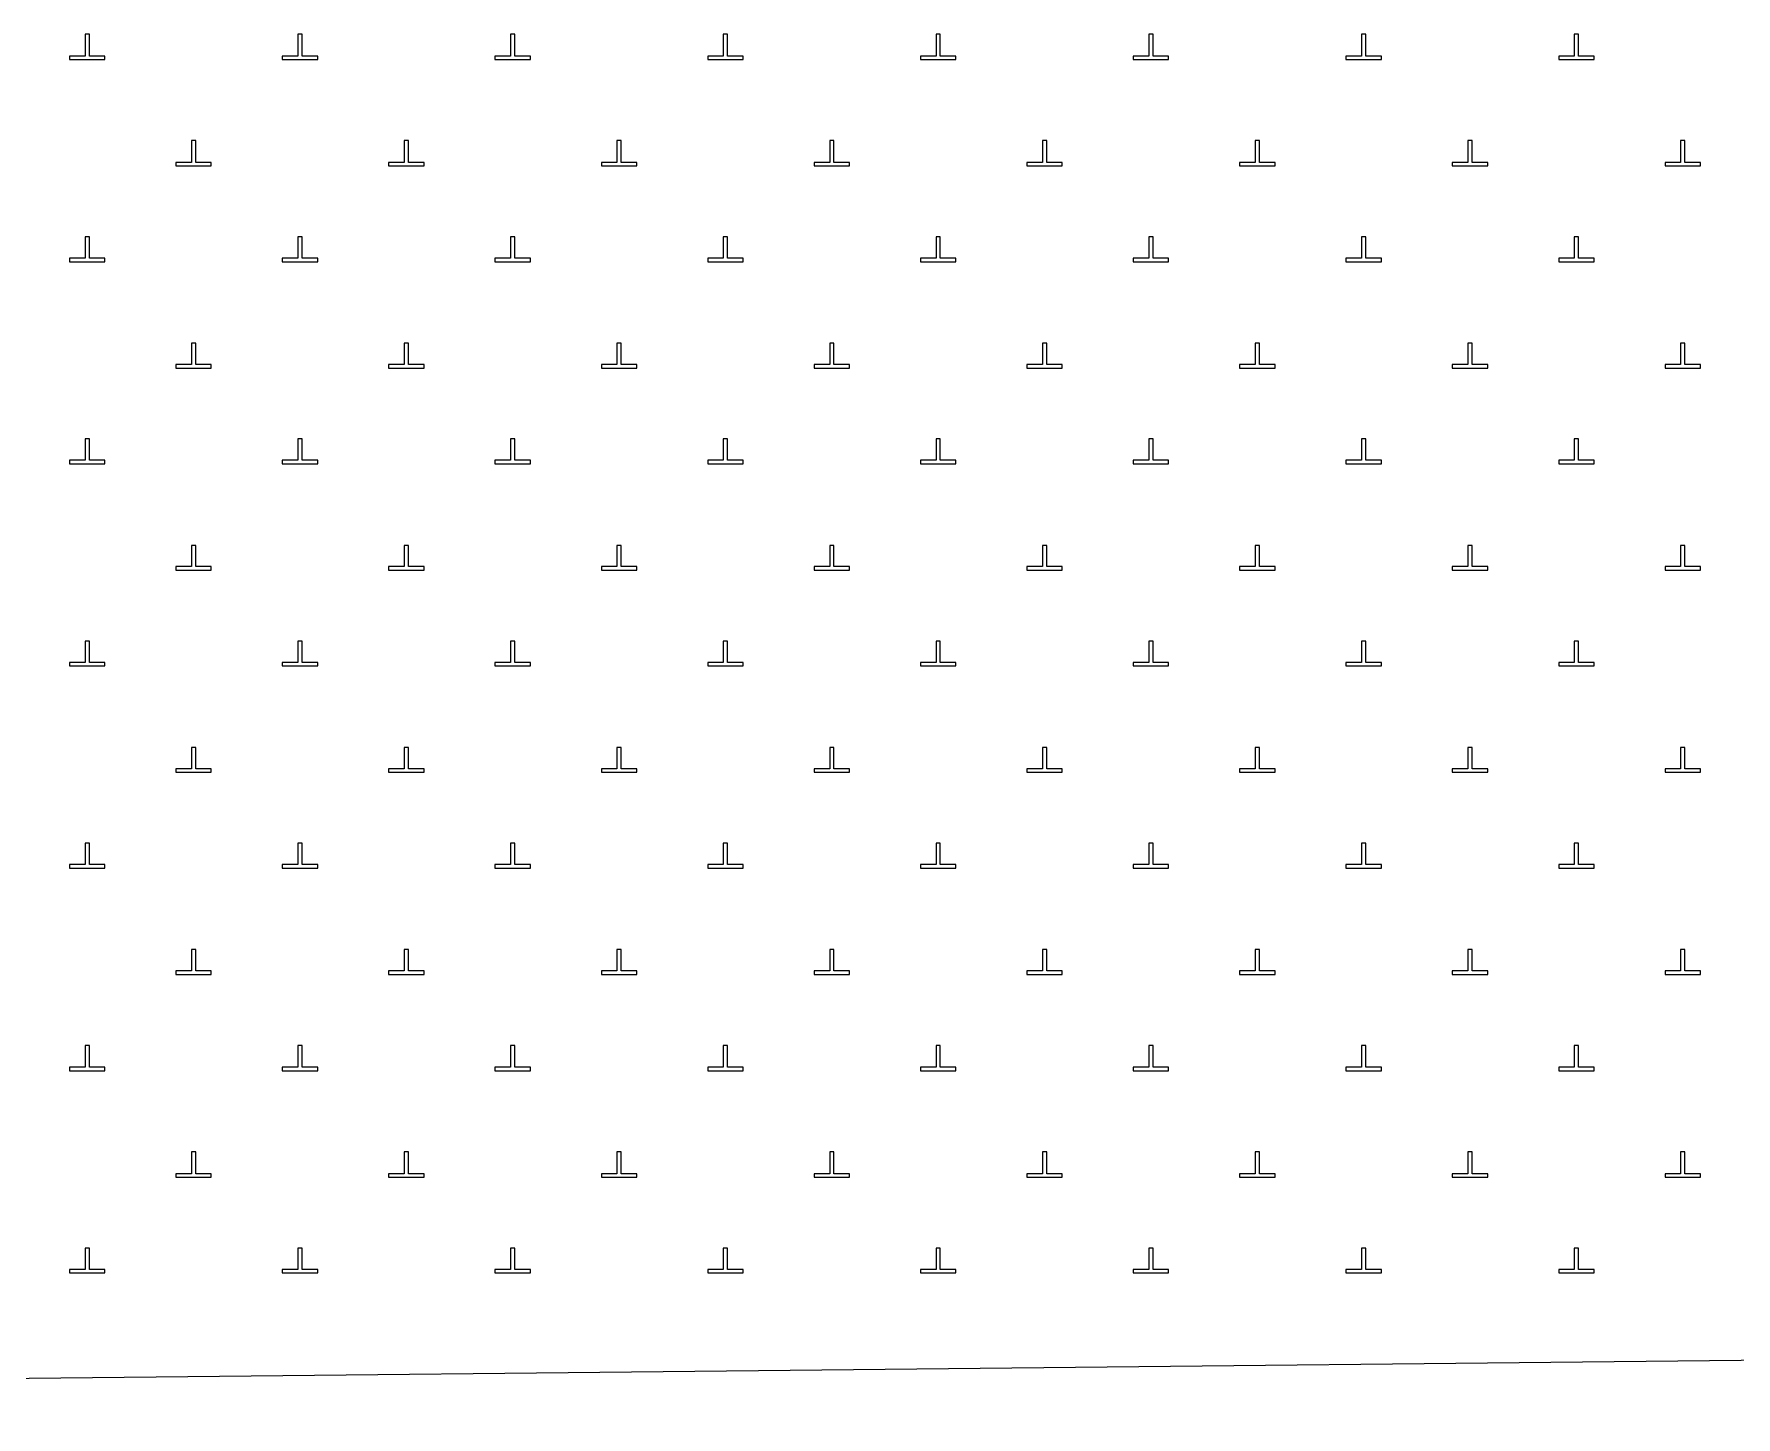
# Model space of a CAD drawing. Extents: x 550890 to 551618, y 1839259 to 1840146.
# Drawn here: x 551455.64 to 551479.64, y 1839868.35 to 1839887.85 of the extents above; entities that cross this region are included whole.
import ezdxf

# ---------------------------------------------------------------- set-up
doc = ezdxf.new("R2010")
doc.units = 0
doc.layers.add('Level 10', color=7, linetype='Continuous')
doc.layers.add('Level 19', color=7, linetype='Continuous')

msp = doc.modelspace()

# ---------------------------------------------------------------- linework, layer by layer
at = {"layer": 'Level 10'}
msp.add_line((551403.77, 1839868.35), (551536.48, 1839869.75), dxfattribs=at)
at = {"layer": 'Level 19'}
for p, q in [((551456.42, 1839887.85), (551456.36, 1839887.85)), ((551456.36, 1839887.85), (551456.36, 1839887.54)), ((551456.42, 1839887.54), (551456.42, 1839887.85)), ((551459.42, 1839887.85), (551459.36, 1839887.85)), ((551459.36, 1839887.85), (551459.36, 1839887.54)), ((551459.42, 1839887.54), (551459.42, 1839887.85)), ((551462.42, 1839887.85), (551462.36, 1839887.85)), ((551462.36, 1839887.85), (551462.36, 1839887.54)), ((551462.42, 1839887.54), (551462.42, 1839887.85)), ((551465.42, 1839887.85), (551465.36, 1839887.85)), ((551465.36, 1839887.85), (551465.36, 1839887.54)), ((551465.42, 1839887.54), (551465.42, 1839887.85)), ((551468.42, 1839887.85), (551468.36, 1839887.85)), ((551468.36, 1839887.85), (551468.36, 1839887.54)), ((551468.42, 1839887.54), (551468.42, 1839887.85)), ((551471.42, 1839887.85), (551471.36, 1839887.85)), ((551471.36, 1839887.85), (551471.36, 1839887.54)), ((551471.42, 1839887.54), (551471.42, 1839887.85)), ((551474.42, 1839887.85), (551474.36, 1839887.85)), ((551474.36, 1839887.85), (551474.36, 1839887.54)), ((551474.42, 1839887.54), (551474.42, 1839887.85)), ((551477.42, 1839887.85), (551477.36, 1839887.85)), ((551477.36, 1839887.85), (551477.36, 1839887.54)), ((551477.42, 1839887.54), (551477.42, 1839887.85)), ((551456.36, 1839887.54), (551456.14, 1839887.54)), ((551456.14, 1839887.54), (551456.14, 1839887.49)), ((551456.64, 1839887.54), (551456.42, 1839887.54)), ((551456.64, 1839887.49), (551456.64, 1839887.54)), ((551459.36, 1839887.54), (551459.14, 1839887.54)), ((551459.14, 1839887.54), (551459.14, 1839887.49)), ((551459.64, 1839887.54), (551459.42, 1839887.54)), ((551459.64, 1839887.49), (551459.64, 1839887.54)), ((551462.36, 1839887.54), (551462.14, 1839887.54)), ((551462.14, 1839887.54), (551462.14, 1839887.49)), ((551462.64, 1839887.54), (551462.42, 1839887.54)), ((551462.64, 1839887.49), (551462.64, 1839887.54)), ((551465.36, 1839887.54), (551465.14, 1839887.54)), ((551465.14, 1839887.54), (551465.14, 1839887.49)), ((551465.64, 1839887.54), (551465.42, 1839887.54)), ((551465.64, 1839887.49), (551465.64, 1839887.54)), ((551468.36, 1839887.54), (551468.14, 1839887.54)), ((551468.14, 1839887.54), (551468.14, 1839887.49)), ((551468.64, 1839887.54), (551468.42, 1839887.54)), ((551468.64, 1839887.49), (551468.64, 1839887.54)), ((551471.36, 1839887.54), (551471.14, 1839887.54)), ((551471.14, 1839887.54), (551471.14, 1839887.49)), ((551471.64, 1839887.54), (551471.42, 1839887.54)), ((551471.64, 1839887.49), (551471.64, 1839887.54)), ((551474.36, 1839887.54), (551474.14, 1839887.54)), ((551474.14, 1839887.54), (551474.14, 1839887.49)), ((551474.64, 1839887.54), (551474.42, 1839887.54)), ((551474.64, 1839887.49), (551474.64, 1839887.54)), ((551477.36, 1839887.54), (551477.14, 1839887.54)), ((551477.14, 1839887.54), (551477.14, 1839887.49)), ((551477.64, 1839887.54), (551477.42, 1839887.54)), ((551477.64, 1839887.49), (551477.64, 1839887.54)), ((551456.14, 1839887.49), (551456.64, 1839887.49)), ((551459.14, 1839887.49), (551459.64, 1839887.49)), ((551462.14, 1839887.49), (551462.64, 1839887.49)), ((551465.14, 1839887.49), (551465.64, 1839887.49)), ((551468.14, 1839887.49), (551468.64, 1839887.49)), ((551471.14, 1839887.49), (551471.64, 1839887.49)), ((551474.14, 1839887.49), (551474.64, 1839887.49)), ((551477.14, 1839887.49), (551477.64, 1839887.49)), ((551457.92, 1839886.35), (551457.86, 1839886.35)), ((551457.86, 1839886.35), (551457.86, 1839886.04)), ((551457.92, 1839886.04), (551457.92, 1839886.35)), ((551460.92, 1839886.35), (551460.86, 1839886.35)), ((551460.86, 1839886.35), (551460.86, 1839886.04)), ((551460.92, 1839886.04), (551460.92, 1839886.35)), ((551463.92, 1839886.35), (551463.86, 1839886.35)), ((551463.86, 1839886.35), (551463.86, 1839886.04)), ((551463.92, 1839886.04), (551463.92, 1839886.35)), ((551466.92, 1839886.35), (551466.86, 1839886.35)), ((551466.86, 1839886.35), (551466.86, 1839886.04)), ((551466.92, 1839886.04), (551466.92, 1839886.35)), ((551469.92, 1839886.35), (551469.86, 1839886.35)), ((551469.86, 1839886.35), (551469.86, 1839886.04)), ((551469.92, 1839886.04), (551469.92, 1839886.35)), ((551472.92, 1839886.35), (551472.86, 1839886.35)), ((551472.86, 1839886.35), (551472.86, 1839886.04)), ((551472.92, 1839886.04), (551472.92, 1839886.35)), ((551475.92, 1839886.35), (551475.86, 1839886.35)), ((551475.86, 1839886.35), (551475.86, 1839886.04)), ((551475.92, 1839886.04), (551475.92, 1839886.35)), ((551478.92, 1839886.35), (551478.86, 1839886.35)), ((551478.86, 1839886.35), (551478.86, 1839886.04)), ((551478.92, 1839886.04), (551478.92, 1839886.35)), ((551457.86, 1839886.04), (551457.64, 1839886.04)), ((551457.64, 1839886.04), (551457.64, 1839885.99)), ((551457.64, 1839885.99), (551458.14, 1839885.99)), ((551458.14, 1839886.04), (551457.92, 1839886.04)), ((551458.14, 1839885.99), (551458.14, 1839886.04)), ((551460.86, 1839886.04), (551460.64, 1839886.04)), ((551460.64, 1839886.04), (551460.64, 1839885.99)), ((551460.64, 1839885.99), (551461.14, 1839885.99)), ((551461.14, 1839886.04), (551460.92, 1839886.04)), ((551461.14, 1839885.99), (551461.14, 1839886.04)), ((551463.86, 1839886.04), (551463.64, 1839886.04)), ((551463.64, 1839886.04), (551463.64, 1839885.99)), ((551463.64, 1839885.99), (551464.14, 1839885.99)), ((551464.14, 1839886.04), (551463.92, 1839886.04)), ((551464.14, 1839885.99), (551464.14, 1839886.04)), ((551466.86, 1839886.04), (551466.64, 1839886.04)), ((551466.64, 1839886.04), (551466.64, 1839885.99)), ((551466.64, 1839885.99), (551467.14, 1839885.99)), ((551467.14, 1839886.04), (551466.92, 1839886.04)), ((551467.14, 1839885.99), (551467.14, 1839886.04)), ((551469.86, 1839886.04), (551469.64, 1839886.04)), ((551469.64, 1839886.04), (551469.64, 1839885.99)), ((551469.64, 1839885.99), (551470.14, 1839885.99)), ((551470.14, 1839886.04), (551469.92, 1839886.04)), ((551470.14, 1839885.99), (551470.14, 1839886.04)), ((551472.86, 1839886.04), (551472.64, 1839886.04)), ((551472.64, 1839886.04), (551472.64, 1839885.99)), ((551472.64, 1839885.99), (551473.14, 1839885.99)), ((551473.14, 1839886.04), (551472.92, 1839886.04)), ((551473.14, 1839885.99), (551473.14, 1839886.04)), ((551475.86, 1839886.04), (551475.64, 1839886.04)), ((551475.64, 1839886.04), (551475.64, 1839885.99)), ((551475.64, 1839885.99), (551476.14, 1839885.99)), ((551476.14, 1839886.04), (551475.92, 1839886.04)), ((551476.14, 1839885.99), (551476.14, 1839886.04)), ((551478.86, 1839886.04), (551478.64, 1839886.04)), ((551478.64, 1839886.04), (551478.64, 1839885.99)), ((551478.64, 1839885.99), (551479.14, 1839885.99)), ((551479.14, 1839886.04), (551478.92, 1839886.04)), ((551479.14, 1839885.99), (551479.14, 1839886.04)), ((551456.42, 1839884.99), (551456.36, 1839884.99)), ((551456.36, 1839884.99), (551456.36, 1839884.69)), ((551456.42, 1839884.69), (551456.42, 1839884.99)), ((551459.42, 1839884.99), (551459.36, 1839884.99)), ((551459.36, 1839884.99), (551459.36, 1839884.69)), ((551459.42, 1839884.69), (551459.42, 1839884.99)), ((551462.42, 1839884.99), (551462.36, 1839884.99)), ((551462.36, 1839884.99), (551462.36, 1839884.69)), ((551462.42, 1839884.69), (551462.42, 1839884.99)), ((551465.42, 1839884.99), (551465.36, 1839884.99)), ((551465.36, 1839884.99), (551465.36, 1839884.69)), ((551465.42, 1839884.69), (551465.42, 1839884.99)), ((551468.42, 1839884.99), (551468.36, 1839884.99)), ((551468.36, 1839884.99), (551468.36, 1839884.69)), ((551468.42, 1839884.69), (551468.42, 1839884.99)), ((551471.42, 1839884.99), (551471.36, 1839884.99)), ((551471.36, 1839884.99), (551471.36, 1839884.69)), ((551471.42, 1839884.69), (551471.42, 1839884.99)), ((551474.42, 1839884.99), (551474.36, 1839884.99)), ((551474.36, 1839884.99), (551474.36, 1839884.69)), ((551474.42, 1839884.69), (551474.42, 1839884.99)), ((551477.42, 1839884.99), (551477.36, 1839884.99)), ((551477.36, 1839884.99), (551477.36, 1839884.69)), ((551477.42, 1839884.69), (551477.42, 1839884.99)), ((551456.36, 1839884.69), (551456.14, 1839884.69)), ((551456.14, 1839884.69), (551456.14, 1839884.64)), ((551456.14, 1839884.64), (551456.64, 1839884.64)), ((551456.64, 1839884.69), (551456.42, 1839884.69)), ((551456.64, 1839884.64), (551456.64, 1839884.69)), ((551459.36, 1839884.69), (551459.14, 1839884.69)), ((551459.14, 1839884.69), (551459.14, 1839884.64)), ((551459.14, 1839884.64), (551459.64, 1839884.64)), ((551459.64, 1839884.69), (551459.42, 1839884.69)), ((551459.64, 1839884.64), (551459.64, 1839884.69)), ((551462.36, 1839884.69), (551462.14, 1839884.69)), ((551462.14, 1839884.69), (551462.14, 1839884.64)), ((551462.14, 1839884.64), (551462.64, 1839884.64)), ((551462.64, 1839884.69), (551462.42, 1839884.69)), ((551462.64, 1839884.64), (551462.64, 1839884.69)), ((551465.36, 1839884.69), (551465.14, 1839884.69)), ((551465.14, 1839884.69), (551465.14, 1839884.64)), ((551465.14, 1839884.64), (551465.64, 1839884.64)), ((551465.64, 1839884.69), (551465.42, 1839884.69)), ((551465.64, 1839884.64), (551465.64, 1839884.69)), ((551468.36, 1839884.69), (551468.14, 1839884.69)), ((551468.14, 1839884.69), (551468.14, 1839884.64)), ((551468.14, 1839884.64), (551468.64, 1839884.64)), ((551468.64, 1839884.69), (551468.42, 1839884.69)), ((551468.64, 1839884.64), (551468.64, 1839884.69)), ((551471.36, 1839884.69), (551471.14, 1839884.69)), ((551471.14, 1839884.69), (551471.14, 1839884.64)), ((551471.14, 1839884.64), (551471.64, 1839884.64)), ((551471.64, 1839884.69), (551471.42, 1839884.69)), ((551471.64, 1839884.64), (551471.64, 1839884.69)), ((551474.36, 1839884.69), (551474.14, 1839884.69)), ((551474.14, 1839884.69), (551474.14, 1839884.64)), ((551474.14, 1839884.64), (551474.64, 1839884.64)), ((551474.64, 1839884.69), (551474.42, 1839884.69)), ((551474.64, 1839884.64), (551474.64, 1839884.69)), ((551477.36, 1839884.69), (551477.14, 1839884.69)), ((551477.14, 1839884.69), (551477.14, 1839884.64)), ((551477.14, 1839884.64), (551477.64, 1839884.64)), ((551477.64, 1839884.69), (551477.42, 1839884.69)), ((551477.64, 1839884.64), (551477.64, 1839884.69)), ((551457.92, 1839883.49), (551457.86, 1839883.49)), ((551457.86, 1839883.49), (551457.86, 1839883.19)), ((551457.92, 1839883.19), (551457.92, 1839883.49)), ((551460.92, 1839883.49), (551460.86, 1839883.49)), ((551460.86, 1839883.49), (551460.86, 1839883.19)), ((551460.92, 1839883.19), (551460.92, 1839883.49)), ((551463.92, 1839883.49), (551463.86, 1839883.49)), ((551463.86, 1839883.49), (551463.86, 1839883.19)), ((551463.92, 1839883.19), (551463.92, 1839883.49)), ((551466.92, 1839883.49), (551466.86, 1839883.49)), ((551466.86, 1839883.49), (551466.86, 1839883.19)), ((551466.92, 1839883.19), (551466.92, 1839883.49)), ((551469.92, 1839883.49), (551469.86, 1839883.49)), ((551469.86, 1839883.49), (551469.86, 1839883.19)), ((551469.92, 1839883.19), (551469.92, 1839883.49)), ((551472.92, 1839883.49), (551472.86, 1839883.49)), ((551472.86, 1839883.49), (551472.86, 1839883.19)), ((551472.92, 1839883.19), (551472.92, 1839883.49)), ((551475.92, 1839883.49), (551475.86, 1839883.49)), ((551475.86, 1839883.49), (551475.86, 1839883.19)), ((551475.92, 1839883.19), (551475.92, 1839883.49)), ((551478.92, 1839883.49), (551478.86, 1839883.49)), ((551478.86, 1839883.49), (551478.86, 1839883.19)), ((551478.92, 1839883.19), (551478.92, 1839883.49)), ((551457.86, 1839883.19), (551457.64, 1839883.19)), ((551457.64, 1839883.19), (551457.64, 1839883.14)), ((551457.64, 1839883.14), (551458.14, 1839883.14)), ((551458.14, 1839883.19), (551457.92, 1839883.19)), ((551458.14, 1839883.14), (551458.14, 1839883.19)), ((551460.86, 1839883.19), (551460.64, 1839883.19)), ((551460.64, 1839883.19), (551460.64, 1839883.14)), ((551460.64, 1839883.14), (551461.14, 1839883.14)), ((551461.14, 1839883.19), (551460.92, 1839883.19)), ((551461.14, 1839883.14), (551461.14, 1839883.19)), ((551463.86, 1839883.19), (551463.64, 1839883.19)), ((551463.64, 1839883.19), (551463.64, 1839883.14)), ((551463.64, 1839883.14), (551464.14, 1839883.14)), ((551464.14, 1839883.19), (551463.92, 1839883.19)), ((551464.14, 1839883.14), (551464.14, 1839883.19)), ((551466.86, 1839883.19), (551466.64, 1839883.19)), ((551466.64, 1839883.19), (551466.64, 1839883.14)), ((551466.64, 1839883.14), (551467.14, 1839883.14)), ((551467.14, 1839883.19), (551466.92, 1839883.19)), ((551467.14, 1839883.14), (551467.14, 1839883.19)), ((551469.86, 1839883.19), (551469.64, 1839883.19)), ((551469.64, 1839883.19), (551469.64, 1839883.14)), ((551469.64, 1839883.14), (551470.14, 1839883.14)), ((551470.14, 1839883.19), (551469.92, 1839883.19)), ((551470.14, 1839883.14), (551470.14, 1839883.19)), ((551472.86, 1839883.19), (551472.64, 1839883.19)), ((551472.64, 1839883.19), (551472.64, 1839883.14)), ((551472.64, 1839883.14), (551473.14, 1839883.14)), ((551473.14, 1839883.19), (551472.92, 1839883.19)), ((551473.14, 1839883.14), (551473.14, 1839883.19)), ((551475.86, 1839883.19), (551475.64, 1839883.19)), ((551475.64, 1839883.19), (551475.64, 1839883.14)), ((551475.64, 1839883.14), (551476.14, 1839883.14)), ((551476.14, 1839883.19), (551475.92, 1839883.19)), ((551476.14, 1839883.14), (551476.14, 1839883.19)), ((551478.86, 1839883.19), (551478.64, 1839883.19)), ((551478.64, 1839883.19), (551478.64, 1839883.14)), ((551478.64, 1839883.14), (551479.14, 1839883.14)), ((551479.14, 1839883.19), (551478.92, 1839883.19)), ((551479.14, 1839883.14), (551479.14, 1839883.19)), ((551456.42, 1839882.14), (551456.36, 1839882.14)), ((551456.36, 1839882.14), (551456.36, 1839881.84)), ((551456.42, 1839881.84), (551456.42, 1839882.14)), ((551459.42, 1839882.14), (551459.36, 1839882.14)), ((551459.36, 1839882.14), (551459.36, 1839881.84)), ((551459.42, 1839881.84), (551459.42, 1839882.14)), ((551462.42, 1839882.14), (551462.36, 1839882.14)), ((551462.36, 1839882.14), (551462.36, 1839881.84)), ((551462.42, 1839881.84), (551462.42, 1839882.14)), ((551465.42, 1839882.14), (551465.36, 1839882.14)), ((551465.36, 1839882.14), (551465.36, 1839881.84)), ((551465.42, 1839881.84), (551465.42, 1839882.14)), ((551468.42, 1839882.14), (551468.36, 1839882.14)), ((551468.36, 1839882.14), (551468.36, 1839881.84)), ((551468.42, 1839881.84), (551468.42, 1839882.14)), ((551471.42, 1839882.14), (551471.36, 1839882.14)), ((551471.36, 1839882.14), (551471.36, 1839881.84)), ((551471.42, 1839881.84), (551471.42, 1839882.14)), ((551474.42, 1839882.14), (551474.36, 1839882.14)), ((551474.36, 1839882.14), (551474.36, 1839881.84)), ((551474.42, 1839881.84), (551474.42, 1839882.14)), ((551477.42, 1839882.14), (551477.36, 1839882.14)), ((551477.36, 1839882.14), (551477.36, 1839881.84)), ((551477.42, 1839881.84), (551477.42, 1839882.14)), ((551456.36, 1839881.84), (551456.14, 1839881.84)), ((551456.14, 1839881.84), (551456.14, 1839881.79)), ((551456.14, 1839881.79), (551456.64, 1839881.79)), ((551456.64, 1839881.84), (551456.42, 1839881.84)), ((551456.64, 1839881.79), (551456.64, 1839881.84)), ((551459.36, 1839881.84), (551459.14, 1839881.84)), ((551459.14, 1839881.84), (551459.14, 1839881.79)), ((551459.14, 1839881.79), (551459.64, 1839881.79)), ((551459.64, 1839881.84), (551459.42, 1839881.84)), ((551459.64, 1839881.79), (551459.64, 1839881.84)), ((551462.36, 1839881.84), (551462.14, 1839881.84)), ((551462.14, 1839881.84), (551462.14, 1839881.79)), ((551462.14, 1839881.79), (551462.64, 1839881.79)), ((551462.64, 1839881.84), (551462.42, 1839881.84)), ((551462.64, 1839881.79), (551462.64, 1839881.84)), ((551465.36, 1839881.84), (551465.14, 1839881.84)), ((551465.14, 1839881.84), (551465.14, 1839881.79)), ((551465.14, 1839881.79), (551465.64, 1839881.79)), ((551465.64, 1839881.84), (551465.42, 1839881.84)), ((551465.64, 1839881.79), (551465.64, 1839881.84)), ((551468.36, 1839881.84), (551468.14, 1839881.84)), ((551468.14, 1839881.84), (551468.14, 1839881.79)), ((551468.14, 1839881.79), (551468.64, 1839881.79)), ((551468.64, 1839881.84), (551468.42, 1839881.84)), ((551468.64, 1839881.79), (551468.64, 1839881.84)), ((551471.36, 1839881.84), (551471.14, 1839881.84)), ((551471.14, 1839881.84), (551471.14, 1839881.79)), ((551471.14, 1839881.79), (551471.64, 1839881.79)), ((551471.64, 1839881.84), (551471.42, 1839881.84)), ((551471.64, 1839881.79), (551471.64, 1839881.84)), ((551474.36, 1839881.84), (551474.14, 1839881.84)), ((551474.14, 1839881.84), (551474.14, 1839881.79)), ((551474.14, 1839881.79), (551474.64, 1839881.79)), ((551474.64, 1839881.84), (551474.42, 1839881.84)), ((551474.64, 1839881.79), (551474.64, 1839881.84)), ((551477.36, 1839881.84), (551477.14, 1839881.84)), ((551477.14, 1839881.84), (551477.14, 1839881.79)), ((551477.14, 1839881.79), (551477.64, 1839881.79)), ((551477.64, 1839881.84), (551477.42, 1839881.84)), ((551477.64, 1839881.79), (551477.64, 1839881.84)), ((551457.92, 1839880.64), (551457.86, 1839880.64)), ((551457.86, 1839880.64), (551457.86, 1839880.34)), ((551457.92, 1839880.34), (551457.92, 1839880.64)), ((551460.92, 1839880.64), (551460.86, 1839880.64)), ((551460.86, 1839880.64), (551460.86, 1839880.34)), ((551460.92, 1839880.34), (551460.92, 1839880.64)), ((551463.92, 1839880.64), (551463.86, 1839880.64)), ((551463.86, 1839880.64), (551463.86, 1839880.34)), ((551463.92, 1839880.34), (551463.92, 1839880.64)), ((551466.92, 1839880.64), (551466.86, 1839880.64)), ((551466.86, 1839880.64), (551466.86, 1839880.34)), ((551466.92, 1839880.34), (551466.92, 1839880.64)), ((551469.92, 1839880.64), (551469.86, 1839880.64)), ((551469.86, 1839880.64), (551469.86, 1839880.34)), ((551469.92, 1839880.34), (551469.92, 1839880.64)), ((551472.92, 1839880.64), (551472.86, 1839880.64)), ((551472.86, 1839880.64), (551472.86, 1839880.34)), ((551472.92, 1839880.34), (551472.92, 1839880.64)), ((551475.92, 1839880.64), (551475.86, 1839880.64)), ((551475.86, 1839880.64), (551475.86, 1839880.34)), ((551475.92, 1839880.34), (551475.92, 1839880.64)), ((551478.92, 1839880.64), (551478.86, 1839880.64)), ((551478.86, 1839880.64), (551478.86, 1839880.34)), ((551478.92, 1839880.34), (551478.92, 1839880.64)), ((551457.86, 1839880.34), (551457.64, 1839880.34)), ((551457.64, 1839880.34), (551457.64, 1839880.29)), ((551458.14, 1839880.34), (551457.92, 1839880.34)), ((551458.14, 1839880.29), (551458.14, 1839880.34)), ((551460.86, 1839880.34), (551460.64, 1839880.34)), ((551460.64, 1839880.34), (551460.64, 1839880.29)), ((551461.14, 1839880.34), (551460.92, 1839880.34)), ((551461.14, 1839880.29), (551461.14, 1839880.34)), ((551463.86, 1839880.34), (551463.64, 1839880.34)), ((551463.64, 1839880.34), (551463.64, 1839880.29)), ((551464.14, 1839880.34), (551463.92, 1839880.34)), ((551464.14, 1839880.29), (551464.14, 1839880.34)), ((551466.86, 1839880.34), (551466.64, 1839880.34)), ((551466.64, 1839880.34), (551466.64, 1839880.29)), ((551467.14, 1839880.34), (551466.92, 1839880.34)), ((551467.14, 1839880.29), (551467.14, 1839880.34)), ((551469.86, 1839880.34), (551469.64, 1839880.34)), ((551469.64, 1839880.34), (551469.64, 1839880.29)), ((551470.14, 1839880.34), (551469.92, 1839880.34)), ((551470.14, 1839880.29), (551470.14, 1839880.34)), ((551472.86, 1839880.34), (551472.64, 1839880.34)), ((551472.64, 1839880.34), (551472.64, 1839880.29)), ((551473.14, 1839880.34), (551472.92, 1839880.34)), ((551473.14, 1839880.29), (551473.14, 1839880.34)), ((551475.86, 1839880.34), (551475.64, 1839880.34)), ((551475.64, 1839880.34), (551475.64, 1839880.29)), ((551476.14, 1839880.34), (551475.92, 1839880.34)), ((551476.14, 1839880.29), (551476.14, 1839880.34)), ((551478.86, 1839880.34), (551478.64, 1839880.34)), ((551478.64, 1839880.34), (551478.64, 1839880.29)), ((551479.14, 1839880.34), (551478.92, 1839880.34)), ((551479.14, 1839880.29), (551479.14, 1839880.34)), ((551457.64, 1839880.29), (551458.14, 1839880.29)), ((551460.64, 1839880.29), (551461.14, 1839880.29)), ((551463.64, 1839880.29), (551464.14, 1839880.29)), ((551466.64, 1839880.29), (551467.14, 1839880.29)), ((551469.64, 1839880.29), (551470.14, 1839880.29)), ((551472.64, 1839880.29), (551473.14, 1839880.29)), ((551475.64, 1839880.29), (551476.14, 1839880.29)), ((551478.64, 1839880.29), (551479.14, 1839880.29)), ((551456.42, 1839879.29), (551456.36, 1839879.29)), ((551456.36, 1839879.29), (551456.36, 1839878.99)), ((551456.42, 1839878.99), (551456.42, 1839879.29)), ((551459.42, 1839879.29), (551459.36, 1839879.29)), ((551459.36, 1839879.29), (551459.36, 1839878.99)), ((551459.42, 1839878.99), (551459.42, 1839879.29)), ((551462.42, 1839879.29), (551462.36, 1839879.29)), ((551462.36, 1839879.29), (551462.36, 1839878.99)), ((551462.42, 1839878.99), (551462.42, 1839879.29)), ((551465.42, 1839879.29), (551465.36, 1839879.29)), ((551465.36, 1839879.29), (551465.36, 1839878.99)), ((551465.42, 1839878.99), (551465.42, 1839879.29)), ((551468.42, 1839879.29), (551468.36, 1839879.29)), ((551468.36, 1839879.29), (551468.36, 1839878.99)), ((551468.42, 1839878.99), (551468.42, 1839879.29)), ((551471.42, 1839879.29), (551471.36, 1839879.29)), ((551471.36, 1839879.29), (551471.36, 1839878.99)), ((551471.42, 1839878.99), (551471.42, 1839879.29)), ((551474.42, 1839879.29), (551474.36, 1839879.29)), ((551474.36, 1839879.29), (551474.36, 1839878.99)), ((551474.42, 1839878.99), (551474.42, 1839879.29)), ((551477.42, 1839879.29), (551477.36, 1839879.29)), ((551477.36, 1839879.29), (551477.36, 1839878.99)), ((551477.42, 1839878.99), (551477.42, 1839879.29)), ((551456.36, 1839878.99), (551456.14, 1839878.99)), ((551456.14, 1839878.99), (551456.14, 1839878.94)), ((551456.14, 1839878.94), (551456.64, 1839878.94)), ((551456.64, 1839878.99), (551456.42, 1839878.99)), ((551456.64, 1839878.94), (551456.64, 1839878.99)), ((551459.36, 1839878.99), (551459.14, 1839878.99)), ((551459.14, 1839878.99), (551459.14, 1839878.94)), ((551459.14, 1839878.94), (551459.64, 1839878.94)), ((551459.64, 1839878.99), (551459.42, 1839878.99)), ((551459.64, 1839878.94), (551459.64, 1839878.99)), ((551462.36, 1839878.99), (551462.14, 1839878.99)), ((551462.14, 1839878.99), (551462.14, 1839878.94)), ((551462.14, 1839878.94), (551462.64, 1839878.94)), ((551462.64, 1839878.99), (551462.42, 1839878.99)), ((551462.64, 1839878.94), (551462.64, 1839878.99)), ((551465.36, 1839878.99), (551465.14, 1839878.99)), ((551465.14, 1839878.99), (551465.14, 1839878.94)), ((551465.14, 1839878.94), (551465.64, 1839878.94)), ((551465.64, 1839878.99), (551465.42, 1839878.99)), ((551465.64, 1839878.94), (551465.64, 1839878.99)), ((551468.36, 1839878.99), (551468.14, 1839878.99)), ((551468.14, 1839878.99), (551468.14, 1839878.94)), ((551468.14, 1839878.94), (551468.64, 1839878.94)), ((551468.64, 1839878.99), (551468.42, 1839878.99)), ((551468.64, 1839878.94), (551468.64, 1839878.99)), ((551471.36, 1839878.99), (551471.14, 1839878.99)), ((551471.14, 1839878.99), (551471.14, 1839878.94)), ((551471.14, 1839878.94), (551471.64, 1839878.94)), ((551471.64, 1839878.99), (551471.42, 1839878.99)), ((551471.64, 1839878.94), (551471.64, 1839878.99)), ((551474.36, 1839878.99), (551474.14, 1839878.99)), ((551474.14, 1839878.99), (551474.14, 1839878.94)), ((551474.14, 1839878.94), (551474.64, 1839878.94)), ((551474.64, 1839878.99), (551474.42, 1839878.99)), ((551474.64, 1839878.94), (551474.64, 1839878.99)), ((551477.36, 1839878.99), (551477.14, 1839878.99)), ((551477.14, 1839878.99), (551477.14, 1839878.94)), ((551477.14, 1839878.94), (551477.64, 1839878.94)), ((551477.64, 1839878.99), (551477.42, 1839878.99)), ((551477.64, 1839878.94), (551477.64, 1839878.99)), ((551457.92, 1839877.79), (551457.86, 1839877.79)), ((551457.86, 1839877.79), (551457.86, 1839877.49)), ((551457.92, 1839877.49), (551457.92, 1839877.79)), ((551460.92, 1839877.79), (551460.86, 1839877.79)), ((551460.86, 1839877.79), (551460.86, 1839877.49)), ((551460.92, 1839877.49), (551460.92, 1839877.79)), ((551463.92, 1839877.79), (551463.86, 1839877.79)), ((551463.86, 1839877.79), (551463.86, 1839877.49)), ((551463.92, 1839877.49), (551463.92, 1839877.79)), ((551466.92, 1839877.79), (551466.86, 1839877.79)), ((551466.86, 1839877.79), (551466.86, 1839877.49)), ((551466.92, 1839877.49), (551466.92, 1839877.79)), ((551469.92, 1839877.79), (551469.86, 1839877.79)), ((551469.86, 1839877.79), (551469.86, 1839877.49)), ((551469.92, 1839877.49), (551469.92, 1839877.79)), ((551472.92, 1839877.79), (551472.86, 1839877.79)), ((551472.86, 1839877.79), (551472.86, 1839877.49)), ((551472.92, 1839877.49), (551472.92, 1839877.79)), ((551475.92, 1839877.79), (551475.86, 1839877.79)), ((551475.86, 1839877.79), (551475.86, 1839877.49)), ((551475.92, 1839877.49), (551475.92, 1839877.79)), ((551478.92, 1839877.79), (551478.86, 1839877.79)), ((551478.86, 1839877.79), (551478.86, 1839877.49)), ((551478.92, 1839877.49), (551478.92, 1839877.79)), ((551457.86, 1839877.49), (551457.64, 1839877.49)), ((551457.64, 1839877.49), (551457.64, 1839877.44)), ((551457.64, 1839877.44), (551458.14, 1839877.44)), ((551458.14, 1839877.49), (551457.92, 1839877.49)), ((551458.14, 1839877.44), (551458.14, 1839877.49)), ((551460.86, 1839877.49), (551460.64, 1839877.49)), ((551460.64, 1839877.49), (551460.64, 1839877.44)), ((551460.64, 1839877.44), (551461.14, 1839877.44)), ((551461.14, 1839877.49), (551460.92, 1839877.49)), ((551461.14, 1839877.44), (551461.14, 1839877.49)), ((551463.86, 1839877.49), (551463.64, 1839877.49)), ((551463.64, 1839877.49), (551463.64, 1839877.44)), ((551463.64, 1839877.44), (551464.14, 1839877.44)), ((551464.14, 1839877.49), (551463.92, 1839877.49)), ((551464.14, 1839877.44), (551464.14, 1839877.49)), ((551466.86, 1839877.49), (551466.64, 1839877.49)), ((551466.64, 1839877.49), (551466.64, 1839877.44)), ((551466.64, 1839877.44), (551467.14, 1839877.44)), ((551467.14, 1839877.49), (551466.92, 1839877.49)), ((551467.14, 1839877.44), (551467.14, 1839877.49)), ((551469.86, 1839877.49), (551469.64, 1839877.49)), ((551469.64, 1839877.49), (551469.64, 1839877.44)), ((551469.64, 1839877.44), (551470.14, 1839877.44)), ((551470.14, 1839877.49), (551469.92, 1839877.49)), ((551470.14, 1839877.44), (551470.14, 1839877.49)), ((551472.86, 1839877.49), (551472.64, 1839877.49)), ((551472.64, 1839877.49), (551472.64, 1839877.44)), ((551472.64, 1839877.44), (551473.14, 1839877.44)), ((551473.14, 1839877.49), (551472.92, 1839877.49)), ((551473.14, 1839877.44), (551473.14, 1839877.49)), ((551475.86, 1839877.49), (551475.64, 1839877.49)), ((551475.64, 1839877.49), (551475.64, 1839877.44)), ((551475.64, 1839877.44), (551476.14, 1839877.44)), ((551476.14, 1839877.49), (551475.92, 1839877.49)), ((551476.14, 1839877.44), (551476.14, 1839877.49)), ((551478.86, 1839877.49), (551478.64, 1839877.49)), ((551478.64, 1839877.49), (551478.64, 1839877.44)), ((551478.64, 1839877.44), (551479.14, 1839877.44)), ((551479.14, 1839877.49), (551478.92, 1839877.49)), ((551479.14, 1839877.44), (551479.14, 1839877.49)), ((551456.42, 1839876.44), (551456.36, 1839876.44)), ((551456.36, 1839876.44), (551456.36, 1839876.14)), ((551456.42, 1839876.14), (551456.42, 1839876.44)), ((551459.42, 1839876.44), (551459.36, 1839876.44)), ((551459.36, 1839876.44), (551459.36, 1839876.14)), ((551459.42, 1839876.14), (551459.42, 1839876.44)), ((551462.42, 1839876.44), (551462.36, 1839876.44)), ((551462.36, 1839876.44), (551462.36, 1839876.14)), ((551462.42, 1839876.14), (551462.42, 1839876.44)), ((551465.42, 1839876.44), (551465.36, 1839876.44)), ((551465.36, 1839876.44), (551465.36, 1839876.14)), ((551465.42, 1839876.14), (551465.42, 1839876.44)), ((551468.42, 1839876.44), (551468.36, 1839876.44)), ((551468.36, 1839876.44), (551468.36, 1839876.14)), ((551468.42, 1839876.14), (551468.42, 1839876.44)), ((551471.42, 1839876.44), (551471.36, 1839876.44)), ((551471.36, 1839876.44), (551471.36, 1839876.14)), ((551471.42, 1839876.14), (551471.42, 1839876.44)), ((551474.42, 1839876.44), (551474.36, 1839876.44)), ((551474.36, 1839876.44), (551474.36, 1839876.14)), ((551474.42, 1839876.14), (551474.42, 1839876.44)), ((551477.42, 1839876.44), (551477.36, 1839876.44)), ((551477.36, 1839876.44), (551477.36, 1839876.14)), ((551477.42, 1839876.14), (551477.42, 1839876.44)), ((551456.36, 1839876.14), (551456.14, 1839876.14)), ((551456.14, 1839876.14), (551456.14, 1839876.09)), ((551456.14, 1839876.09), (551456.64, 1839876.09)), ((551456.64, 1839876.14), (551456.42, 1839876.14)), ((551456.64, 1839876.09), (551456.64, 1839876.14)), ((551459.36, 1839876.14), (551459.14, 1839876.14)), ((551459.14, 1839876.14), (551459.14, 1839876.09)), ((551459.14, 1839876.09), (551459.64, 1839876.09)), ((551459.64, 1839876.14), (551459.42, 1839876.14)), ((551459.64, 1839876.09), (551459.64, 1839876.14)), ((551462.36, 1839876.14), (551462.14, 1839876.14)), ((551462.14, 1839876.14), (551462.14, 1839876.09)), ((551462.14, 1839876.09), (551462.64, 1839876.09)), ((551462.64, 1839876.14), (551462.42, 1839876.14)), ((551462.64, 1839876.09), (551462.64, 1839876.14)), ((551465.36, 1839876.14), (551465.14, 1839876.14)), ((551465.14, 1839876.14), (551465.14, 1839876.09)), ((551465.14, 1839876.09), (551465.64, 1839876.09)), ((551465.64, 1839876.14), (551465.42, 1839876.14)), ((551465.64, 1839876.09), (551465.64, 1839876.14)), ((551468.36, 1839876.14), (551468.14, 1839876.14)), ((551468.14, 1839876.14), (551468.14, 1839876.09)), ((551468.14, 1839876.09), (551468.64, 1839876.09)), ((551468.64, 1839876.14), (551468.42, 1839876.14)), ((551468.64, 1839876.09), (551468.64, 1839876.14)), ((551471.36, 1839876.14), (551471.14, 1839876.14)), ((551471.14, 1839876.14), (551471.14, 1839876.09)), ((551471.14, 1839876.09), (551471.64, 1839876.09)), ((551471.64, 1839876.14), (551471.42, 1839876.14)), ((551471.64, 1839876.09), (551471.64, 1839876.14)), ((551474.36, 1839876.14), (551474.14, 1839876.14)), ((551474.14, 1839876.14), (551474.14, 1839876.09)), ((551474.14, 1839876.09), (551474.64, 1839876.09)), ((551474.64, 1839876.14), (551474.42, 1839876.14)), ((551474.64, 1839876.09), (551474.64, 1839876.14)), ((551477.36, 1839876.14), (551477.14, 1839876.14)), ((551477.14, 1839876.14), (551477.14, 1839876.09)), ((551477.14, 1839876.09), (551477.64, 1839876.09)), ((551477.64, 1839876.14), (551477.42, 1839876.14)), ((551477.64, 1839876.09), (551477.64, 1839876.14)), ((551457.92, 1839874.94), (551457.86, 1839874.94)), ((551457.86, 1839874.94), (551457.86, 1839874.64)), ((551457.92, 1839874.64), (551457.92, 1839874.94)), ((551460.92, 1839874.94), (551460.86, 1839874.94)), ((551460.86, 1839874.94), (551460.86, 1839874.64)), ((551460.92, 1839874.64), (551460.92, 1839874.94)), ((551463.92, 1839874.94), (551463.86, 1839874.94)), ((551463.86, 1839874.94), (551463.86, 1839874.64)), ((551463.92, 1839874.64), (551463.92, 1839874.94)), ((551466.92, 1839874.94), (551466.86, 1839874.94)), ((551466.86, 1839874.94), (551466.86, 1839874.64)), ((551466.92, 1839874.64), (551466.92, 1839874.94)), ((551469.92, 1839874.94), (551469.86, 1839874.94)), ((551469.86, 1839874.94), (551469.86, 1839874.64)), ((551469.92, 1839874.64), (551469.92, 1839874.94)), ((551472.92, 1839874.94), (551472.86, 1839874.94)), ((551472.86, 1839874.94), (551472.86, 1839874.64)), ((551472.92, 1839874.64), (551472.92, 1839874.94)), ((551475.92, 1839874.94), (551475.86, 1839874.94)), ((551475.86, 1839874.94), (551475.86, 1839874.64)), ((551475.92, 1839874.64), (551475.92, 1839874.94)), ((551478.92, 1839874.94), (551478.86, 1839874.94)), ((551478.86, 1839874.94), (551478.86, 1839874.64)), ((551478.92, 1839874.64), (551478.92, 1839874.94)), ((551457.86, 1839874.64), (551457.64, 1839874.64)), ((551457.64, 1839874.64), (551457.64, 1839874.59)), ((551457.64, 1839874.59), (551458.14, 1839874.59)), ((551458.14, 1839874.64), (551457.92, 1839874.64)), ((551458.14, 1839874.59), (551458.14, 1839874.64)), ((551460.86, 1839874.64), (551460.64, 1839874.64)), ((551460.64, 1839874.64), (551460.64, 1839874.59)), ((551460.64, 1839874.59), (551461.14, 1839874.59)), ((551461.14, 1839874.64), (551460.92, 1839874.64)), ((551461.14, 1839874.59), (551461.14, 1839874.64)), ((551463.86, 1839874.64), (551463.64, 1839874.64)), ((551463.64, 1839874.64), (551463.64, 1839874.59)), ((551463.64, 1839874.59), (551464.14, 1839874.59)), ((551464.14, 1839874.64), (551463.92, 1839874.64)), ((551464.14, 1839874.59), (551464.14, 1839874.64)), ((551466.86, 1839874.64), (551466.64, 1839874.64)), ((551466.64, 1839874.64), (551466.64, 1839874.59)), ((551466.64, 1839874.59), (551467.14, 1839874.59)), ((551467.14, 1839874.64), (551466.92, 1839874.64)), ((551467.14, 1839874.59), (551467.14, 1839874.64)), ((551469.86, 1839874.64), (551469.64, 1839874.64)), ((551469.64, 1839874.64), (551469.64, 1839874.59)), ((551469.64, 1839874.59), (551470.14, 1839874.59)), ((551470.14, 1839874.64), (551469.92, 1839874.64)), ((551470.14, 1839874.59), (551470.14, 1839874.64)), ((551472.86, 1839874.64), (551472.64, 1839874.64)), ((551472.64, 1839874.64), (551472.64, 1839874.59)), ((551472.64, 1839874.59), (551473.14, 1839874.59)), ((551473.14, 1839874.64), (551472.92, 1839874.64)), ((551473.14, 1839874.59), (551473.14, 1839874.64)), ((551475.86, 1839874.64), (551475.64, 1839874.64)), ((551475.64, 1839874.64), (551475.64, 1839874.59)), ((551475.64, 1839874.59), (551476.14, 1839874.59)), ((551476.14, 1839874.64), (551475.92, 1839874.64)), ((551476.14, 1839874.59), (551476.14, 1839874.64)), ((551478.86, 1839874.64), (551478.64, 1839874.64)), ((551478.64, 1839874.64), (551478.64, 1839874.59)), ((551478.64, 1839874.59), (551479.14, 1839874.59)), ((551479.14, 1839874.64), (551478.92, 1839874.64)), ((551479.14, 1839874.59), (551479.14, 1839874.64)), ((551456.42, 1839873.59), (551456.36, 1839873.59)), ((551456.36, 1839873.59), (551456.36, 1839873.28)), ((551456.42, 1839873.28), (551456.42, 1839873.59)), ((551459.42, 1839873.59), (551459.36, 1839873.59)), ((551459.36, 1839873.59), (551459.36, 1839873.28)), ((551459.42, 1839873.28), (551459.42, 1839873.59)), ((551462.42, 1839873.59), (551462.36, 1839873.59)), ((551462.36, 1839873.59), (551462.36, 1839873.28)), ((551462.42, 1839873.28), (551462.42, 1839873.59)), ((551465.42, 1839873.59), (551465.36, 1839873.59)), ((551465.36, 1839873.59), (551465.36, 1839873.28)), ((551465.42, 1839873.28), (551465.42, 1839873.59)), ((551468.42, 1839873.59), (551468.36, 1839873.59)), ((551468.36, 1839873.59), (551468.36, 1839873.28)), ((551468.42, 1839873.28), (551468.42, 1839873.59)), ((551471.42, 1839873.59), (551471.36, 1839873.59)), ((551471.36, 1839873.59), (551471.36, 1839873.28)), ((551471.42, 1839873.28), (551471.42, 1839873.59)), ((551474.42, 1839873.59), (551474.36, 1839873.59)), ((551474.36, 1839873.59), (551474.36, 1839873.28)), ((551474.42, 1839873.28), (551474.42, 1839873.59)), ((551477.42, 1839873.59), (551477.36, 1839873.59)), ((551477.36, 1839873.59), (551477.36, 1839873.28)), ((551477.42, 1839873.28), (551477.42, 1839873.59)), ((551456.36, 1839873.28), (551456.14, 1839873.28)), ((551456.14, 1839873.28), (551456.14, 1839873.23)), ((551456.14, 1839873.23), (551456.64, 1839873.23)), ((551456.64, 1839873.28), (551456.42, 1839873.28)), ((551456.64, 1839873.23), (551456.64, 1839873.28)), ((551459.36, 1839873.28), (551459.14, 1839873.28)), ((551459.14, 1839873.28), (551459.14, 1839873.23)), ((551459.14, 1839873.23), (551459.64, 1839873.23)), ((551459.64, 1839873.28), (551459.42, 1839873.28)), ((551459.64, 1839873.23), (551459.64, 1839873.28)), ((551462.36, 1839873.28), (551462.14, 1839873.28)), ((551462.14, 1839873.28), (551462.14, 1839873.23)), ((551462.14, 1839873.23), (551462.64, 1839873.23)), ((551462.64, 1839873.28), (551462.42, 1839873.28)), ((551462.64, 1839873.23), (551462.64, 1839873.28)), ((551465.36, 1839873.28), (551465.14, 1839873.28)), ((551465.14, 1839873.28), (551465.14, 1839873.23)), ((551465.14, 1839873.23), (551465.64, 1839873.23)), ((551465.64, 1839873.28), (551465.42, 1839873.28)), ((551465.64, 1839873.23), (551465.64, 1839873.28)), ((551468.36, 1839873.28), (551468.14, 1839873.28)), ((551468.14, 1839873.28), (551468.14, 1839873.23)), ((551468.14, 1839873.23), (551468.64, 1839873.23)), ((551468.64, 1839873.28), (551468.42, 1839873.28)), ((551468.64, 1839873.23), (551468.64, 1839873.28)), ((551471.36, 1839873.28), (551471.14, 1839873.28)), ((551471.14, 1839873.28), (551471.14, 1839873.23)), ((551471.14, 1839873.23), (551471.64, 1839873.23)), ((551471.64, 1839873.28), (551471.42, 1839873.28)), ((551471.64, 1839873.23), (551471.64, 1839873.28)), ((551474.36, 1839873.28), (551474.14, 1839873.28)), ((551474.14, 1839873.28), (551474.14, 1839873.23)), ((551474.14, 1839873.23), (551474.64, 1839873.23)), ((551474.64, 1839873.28), (551474.42, 1839873.28)), ((551474.64, 1839873.23), (551474.64, 1839873.28)), ((551477.36, 1839873.28), (551477.14, 1839873.28)), ((551477.14, 1839873.28), (551477.14, 1839873.23)), ((551477.14, 1839873.23), (551477.64, 1839873.23)), ((551477.64, 1839873.28), (551477.42, 1839873.28)), ((551477.64, 1839873.23), (551477.64, 1839873.28)), ((551457.92, 1839872.09), (551457.86, 1839872.09)), ((551457.86, 1839872.09), (551457.86, 1839871.78)), ((551457.92, 1839871.78), (551457.92, 1839872.09)), ((551460.92, 1839872.09), (551460.86, 1839872.09)), ((551460.86, 1839872.09), (551460.86, 1839871.78)), ((551460.92, 1839871.78), (551460.92, 1839872.09)), ((551463.92, 1839872.09), (551463.86, 1839872.09)), ((551463.86, 1839872.09), (551463.86, 1839871.78)), ((551463.92, 1839871.78), (551463.92, 1839872.09)), ((551466.92, 1839872.09), (551466.86, 1839872.09)), ((551466.86, 1839872.09), (551466.86, 1839871.78)), ((551466.92, 1839871.78), (551466.92, 1839872.09)), ((551469.92, 1839872.09), (551469.86, 1839872.09)), ((551469.86, 1839872.09), (551469.86, 1839871.78)), ((551469.92, 1839871.78), (551469.92, 1839872.09)), ((551472.92, 1839872.09), (551472.86, 1839872.09)), ((551472.86, 1839872.09), (551472.86, 1839871.78)), ((551472.92, 1839871.78), (551472.92, 1839872.09)), ((551475.92, 1839872.09), (551475.86, 1839872.09)), ((551475.86, 1839872.09), (551475.86, 1839871.78)), ((551475.92, 1839871.78), (551475.92, 1839872.09)), ((551478.92, 1839872.09), (551478.86, 1839872.09)), ((551478.86, 1839872.09), (551478.86, 1839871.78)), ((551478.92, 1839871.78), (551478.92, 1839872.09)), ((551457.86, 1839871.78), (551457.64, 1839871.78)), ((551457.64, 1839871.78), (551457.64, 1839871.73)), ((551457.64, 1839871.73), (551458.14, 1839871.73)), ((551458.14, 1839871.78), (551457.92, 1839871.78)), ((551458.14, 1839871.73), (551458.14, 1839871.78)), ((551460.86, 1839871.78), (551460.64, 1839871.78)), ((551460.64, 1839871.78), (551460.64, 1839871.73)), ((551460.64, 1839871.73), (551461.14, 1839871.73)), ((551461.14, 1839871.78), (551460.92, 1839871.78)), ((551461.14, 1839871.73), (551461.14, 1839871.78)), ((551463.86, 1839871.78), (551463.64, 1839871.78)), ((551463.64, 1839871.78), (551463.64, 1839871.73)), ((551463.64, 1839871.73), (551464.14, 1839871.73)), ((551464.14, 1839871.78), (551463.92, 1839871.78)), ((551464.14, 1839871.73), (551464.14, 1839871.78)), ((551466.86, 1839871.78), (551466.64, 1839871.78)), ((551466.64, 1839871.78), (551466.64, 1839871.73)), ((551466.64, 1839871.73), (551467.14, 1839871.73)), ((551467.14, 1839871.78), (551466.92, 1839871.78)), ((551467.14, 1839871.73), (551467.14, 1839871.78)), ((551469.86, 1839871.78), (551469.64, 1839871.78)), ((551469.64, 1839871.78), (551469.64, 1839871.73)), ((551469.64, 1839871.73), (551470.14, 1839871.73)), ((551470.14, 1839871.78), (551469.92, 1839871.78)), ((551470.14, 1839871.73), (551470.14, 1839871.78)), ((551472.86, 1839871.78), (551472.64, 1839871.78)), ((551472.64, 1839871.78), (551472.64, 1839871.73)), ((551472.64, 1839871.73), (551473.14, 1839871.73)), ((551473.14, 1839871.78), (551472.92, 1839871.78)), ((551473.14, 1839871.73), (551473.14, 1839871.78)), ((551475.86, 1839871.78), (551475.64, 1839871.78)), ((551475.64, 1839871.78), (551475.64, 1839871.73)), ((551475.64, 1839871.73), (551476.14, 1839871.73)), ((551476.14, 1839871.78), (551475.92, 1839871.78)), ((551476.14, 1839871.73), (551476.14, 1839871.78)), ((551478.86, 1839871.78), (551478.64, 1839871.78)), ((551478.64, 1839871.78), (551478.64, 1839871.73)), ((551478.64, 1839871.73), (551479.14, 1839871.73)), ((551479.14, 1839871.78), (551478.92, 1839871.78)), ((551479.14, 1839871.73), (551479.14, 1839871.78)), ((551456.42, 1839870.73), (551456.36, 1839870.73)), ((551456.36, 1839870.73), (551456.36, 1839870.43)), ((551456.42, 1839870.43), (551456.42, 1839870.73)), ((551459.42, 1839870.73), (551459.36, 1839870.73)), ((551459.36, 1839870.73), (551459.36, 1839870.43)), ((551459.42, 1839870.43), (551459.42, 1839870.73)), ((551462.42, 1839870.73), (551462.36, 1839870.73)), ((551462.36, 1839870.73), (551462.36, 1839870.43)), ((551462.42, 1839870.43), (551462.42, 1839870.73)), ((551465.42, 1839870.73), (551465.36, 1839870.73)), ((551465.36, 1839870.73), (551465.36, 1839870.43)), ((551465.42, 1839870.43), (551465.42, 1839870.73)), ((551468.42, 1839870.73), (551468.36, 1839870.73)), ((551468.36, 1839870.73), (551468.36, 1839870.43)), ((551468.42, 1839870.43), (551468.42, 1839870.73)), ((551471.42, 1839870.73), (551471.36, 1839870.73)), ((551471.36, 1839870.73), (551471.36, 1839870.43)), ((551471.42, 1839870.43), (551471.42, 1839870.73)), ((551474.42, 1839870.73), (551474.36, 1839870.73)), ((551474.36, 1839870.73), (551474.36, 1839870.43)), ((551474.42, 1839870.43), (551474.42, 1839870.73)), ((551477.42, 1839870.73), (551477.36, 1839870.73)), ((551477.36, 1839870.73), (551477.36, 1839870.43)), ((551477.42, 1839870.43), (551477.42, 1839870.73)), ((551456.36, 1839870.43), (551456.14, 1839870.43)), ((551456.14, 1839870.43), (551456.14, 1839870.38)), ((551456.14, 1839870.38), (551456.64, 1839870.38)), ((551456.64, 1839870.43), (551456.42, 1839870.43)), ((551456.64, 1839870.38), (551456.64, 1839870.43)), ((551459.36, 1839870.43), (551459.14, 1839870.43)), ((551459.14, 1839870.43), (551459.14, 1839870.38)), ((551459.14, 1839870.38), (551459.64, 1839870.38)), ((551459.64, 1839870.43), (551459.42, 1839870.43)), ((551459.64, 1839870.38), (551459.64, 1839870.43)), ((551462.36, 1839870.43), (551462.14, 1839870.43)), ((551462.14, 1839870.43), (551462.14, 1839870.38)), ((551462.14, 1839870.38), (551462.64, 1839870.38)), ((551462.64, 1839870.43), (551462.42, 1839870.43)), ((551462.64, 1839870.38), (551462.64, 1839870.43)), ((551465.36, 1839870.43), (551465.14, 1839870.43)), ((551465.14, 1839870.43), (551465.14, 1839870.38)), ((551465.14, 1839870.38), (551465.64, 1839870.38)), ((551465.64, 1839870.43), (551465.42, 1839870.43)), ((551465.64, 1839870.38), (551465.64, 1839870.43)), ((551468.36, 1839870.43), (551468.14, 1839870.43)), ((551468.14, 1839870.43), (551468.14, 1839870.38)), ((551468.14, 1839870.38), (551468.64, 1839870.38)), ((551468.64, 1839870.43), (551468.42, 1839870.43)), ((551468.64, 1839870.38), (551468.64, 1839870.43)), ((551471.36, 1839870.43), (551471.14, 1839870.43)), ((551471.14, 1839870.43), (551471.14, 1839870.38)), ((551471.14, 1839870.38), (551471.64, 1839870.38)), ((551471.64, 1839870.43), (551471.42, 1839870.43)), ((551471.64, 1839870.38), (551471.64, 1839870.43)), ((551474.36, 1839870.43), (551474.14, 1839870.43)), ((551474.14, 1839870.43), (551474.14, 1839870.38)), ((551474.14, 1839870.38), (551474.64, 1839870.38)), ((551474.64, 1839870.43), (551474.42, 1839870.43)), ((551474.64, 1839870.38), (551474.64, 1839870.43)), ((551477.36, 1839870.43), (551477.14, 1839870.43)), ((551477.14, 1839870.43), (551477.14, 1839870.38)), ((551477.14, 1839870.38), (551477.64, 1839870.38)), ((551477.64, 1839870.43), (551477.42, 1839870.43)), ((551477.64, 1839870.38), (551477.64, 1839870.43))]:
    msp.add_line(p, q, dxfattribs=at)

doc.saveas('drawing.dxf')
